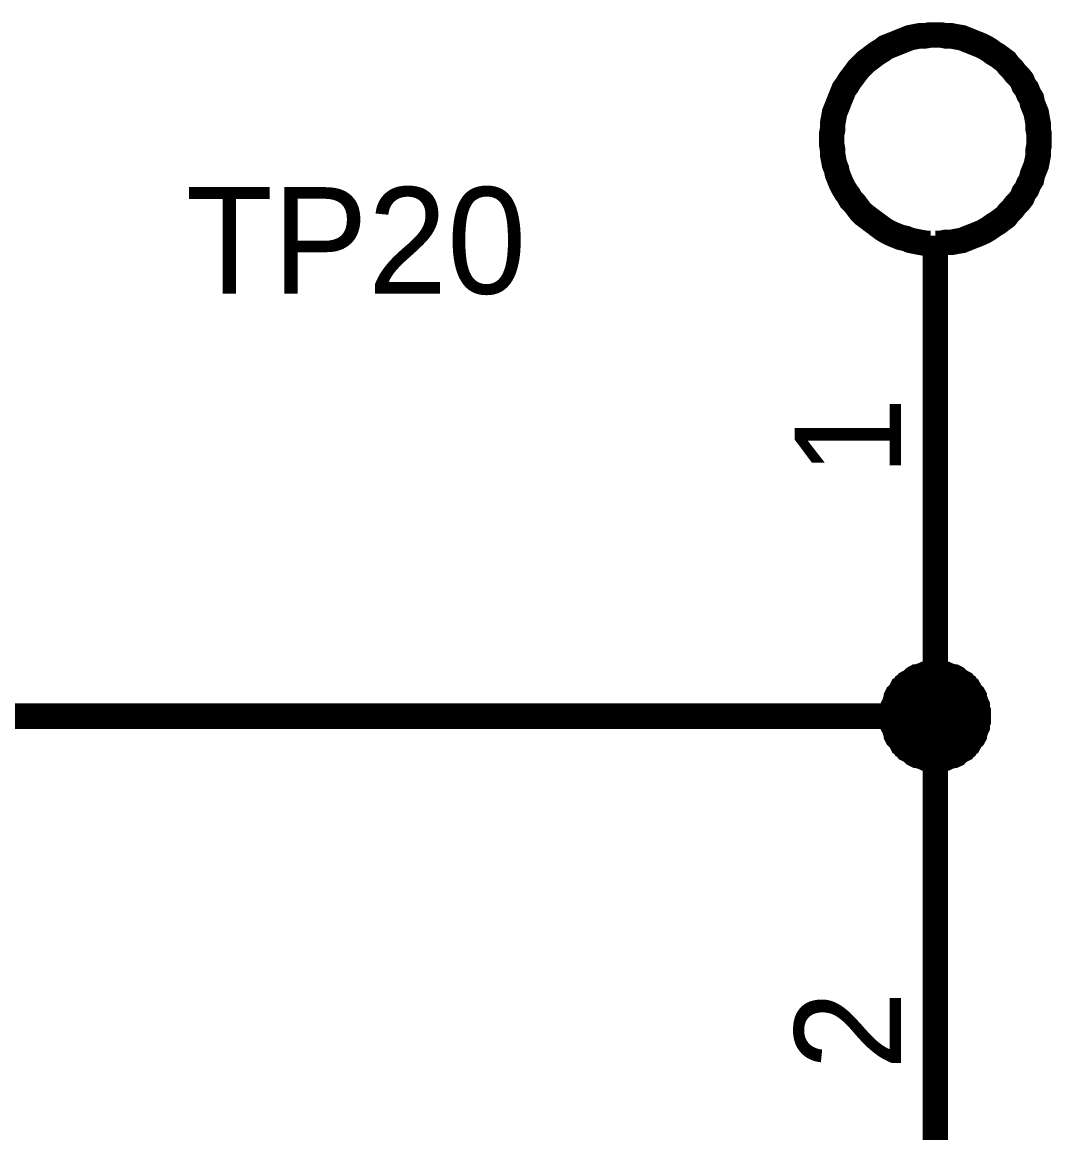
# Model space of a CAD drawing. Header units: millimetres. Extents: x 0 to 800, y 0 to 567.
# Drawn here: x 68.5 to 80.62, y 357.64 to 370.72 of the extents above; entities that cross this region are included whole.
import ezdxf

# ---------------------------------------------------------------- set-up
doc = ezdxf.new("R2010")
doc.units = ezdxf.units.MM
doc.layers.add('Sheet', color=255, linetype='Continuous')

msp = doc.modelspace()

# ---------------------------------------------------------------- linework, layer by layer
at = {"layer": 'Sheet'}
for points, const_width in [([(79.248, 370.565), (79.181, 370.565), (79.125, 370.554), (79.058, 370.554), (79.002, 370.543), (78.946, 370.532), (78.89, 370.509), (78.834, 370.487), (78.778, 370.464), (78.722, 370.442), (78.666, 370.42), (78.621, 370.386), (78.565, 370.352), (78.52, 370.319), (78.476, 370.285), (78.431, 370.252), (78.386, 370.207), (78.341, 370.162), (78.308, 370.117), (78.274, 370.072), (78.24, 370.028), (78.207, 369.972), (78.173, 369.927), (78.151, 369.871), (78.128, 369.815), (78.106, 369.759), (78.084, 369.703), (78.061, 369.647), (78.05, 369.58), (78.039, 369.524), (78.039, 369.456), (78.028, 369.4), (78.028, 369.333)], 0.3), ([(80.469, 369.333), (80.469, 369.4), (80.458, 369.456), (80.458, 369.524), (80.447, 369.58), (80.436, 369.647), (80.413, 369.703), (80.391, 369.759), (80.38, 369.815), (80.346, 369.871), (80.324, 369.927), (80.29, 369.972), (80.268, 370.028), (80.234, 370.072), (80.189, 370.117), (80.156, 370.162), (80.111, 370.207), (80.077, 370.252), (80.032, 370.285), (79.988, 370.319), (79.932, 370.352), (79.887, 370.386), (79.831, 370.42), (79.786, 370.442), (79.73, 370.464), (79.674, 370.487), (79.618, 370.509), (79.562, 370.532), (79.495, 370.543), (79.439, 370.554), (79.372, 370.554), (79.316, 370.565), (79.248, 370.565)], 0.3), ([(78.028, 369.333), (78.028, 369.277), (78.039, 369.21), (78.039, 369.154), (78.05, 369.098), (78.061, 369.042), (78.084, 368.986), (78.095, 368.93), (78.117, 368.874), (78.14, 368.818), (78.162, 368.773), (78.196, 368.717), (78.229, 368.672), (78.252, 368.628), (78.296, 368.583), (78.33, 368.538), (78.364, 368.493), (78.408, 368.449), (78.453, 368.415), (78.498, 368.381), (78.543, 368.348), (78.588, 368.314), (78.632, 368.281), (78.688, 368.247), (78.733, 368.225), (78.789, 368.202), (78.845, 368.18), (78.901, 368.169), (78.957, 368.146), (79.013, 368.135), (79.069, 368.124), (79.136, 368.113), (79.192, 368.113)], 0.3), ([(79.248, 368.113), (79.316, 368.113), (79.372, 368.124), (79.439, 368.124), (79.495, 368.135), (79.562, 368.146), (79.618, 368.169), (79.674, 368.191), (79.73, 368.213), (79.786, 368.236), (79.831, 368.258), (79.887, 368.292), (79.932, 368.325), (79.988, 368.359), (80.032, 368.393), (80.077, 368.426), (80.111, 368.471), (80.156, 368.516), (80.189, 368.56), (80.234, 368.605), (80.268, 368.65), (80.29, 368.706), (80.324, 368.751), (80.346, 368.807), (80.38, 368.863), (80.391, 368.919), (80.413, 368.975), (80.436, 369.031), (80.447, 369.087), (80.458, 369.143), (80.458, 369.21), (80.469, 369.266), (80.469, 369.333)], 0.3), ([(79.248, 368.202), (79.248, 364.708)], 0.3), ([(79.248, 364.708), (79.248, 362.546), (79.248, 362.546), (79.248, 361.438)], 0.3), ([(78.744, 362.546), (78.744, 362.569), (78.744, 362.602), (78.756, 362.625), (78.756, 362.647), (78.756, 362.67), (78.767, 362.692), (78.778, 362.726), (78.789, 362.748), (78.789, 362.77), (78.8, 362.793), (78.812, 362.804), (78.834, 362.826), (78.845, 362.849), (78.856, 362.871), (78.879, 362.882), (78.89, 362.905), (78.912, 362.916), (78.924, 362.938), (78.946, 362.95), (78.968, 362.961), (78.991, 362.983), (79.002, 362.994), (79.024, 363.006), (79.047, 363.006), (79.069, 363.017), (79.103, 363.028), (79.125, 363.039), (79.148, 363.039), (79.17, 363.039), (79.192, 363.05), (79.226, 363.05), (79.248, 363.05)], 0.3), ([(78.744, 362.546), (78.744, 362.569), (78.744, 362.602), (78.756, 362.625), (78.756, 362.647), (78.756, 362.67), (78.767, 362.692), (78.778, 362.726), (78.789, 362.748), (78.789, 362.77), (78.8, 362.793), (78.812, 362.804), (78.834, 362.826), (78.845, 362.849), (78.856, 362.871), (78.879, 362.882), (78.89, 362.905), (78.912, 362.916), (78.924, 362.938), (78.946, 362.95), (78.968, 362.961), (78.991, 362.983), (79.002, 362.994), (79.024, 363.006), (79.047, 363.006), (79.069, 363.017), (79.103, 363.028), (79.125, 363.039), (79.148, 363.039), (79.17, 363.039), (79.192, 363.05), (79.226, 363.05), (79.248, 363.05)], 0.3), ([(78.744, 362.546), (78.744, 362.569), (78.744, 362.602), (78.756, 362.625), (78.756, 362.647), (78.756, 362.67), (78.767, 362.692), (78.778, 362.726), (78.789, 362.748), (78.789, 362.77), (78.8, 362.793), (78.812, 362.804), (78.834, 362.826), (78.845, 362.849), (78.856, 362.871), (78.879, 362.882), (78.89, 362.905), (78.912, 362.916), (78.924, 362.938), (78.946, 362.95), (78.968, 362.961), (78.991, 362.983), (79.002, 362.994), (79.024, 363.006), (79.047, 363.006), (79.069, 363.017), (79.103, 363.028), (79.125, 363.039), (79.148, 363.039), (79.17, 363.039), (79.192, 363.05), (79.226, 363.05), (79.248, 363.05)], 0.3), ([(78.744, 362.546), (78.744, 362.569), (78.744, 362.602), (78.756, 362.625), (78.756, 362.647), (78.756, 362.67), (78.767, 362.692), (78.778, 362.726), (78.789, 362.748), (78.789, 362.77), (78.8, 362.793), (78.812, 362.804), (78.834, 362.826), (78.845, 362.849), (78.856, 362.871), (78.879, 362.882), (78.89, 362.905), (78.912, 362.916), (78.924, 362.938), (78.946, 362.95), (78.968, 362.961), (78.991, 362.983), (79.002, 362.994), (79.024, 363.006), (79.047, 363.006), (79.069, 363.017), (79.103, 363.028), (79.125, 363.039), (79.148, 363.039), (79.17, 363.039), (79.192, 363.05), (79.226, 363.05), (79.248, 363.05)], 0.3), ([(79.248, 363.05), (79.248, 363.05)], 0.3), ([(79.248, 363.05), (79.271, 363.05), (79.304, 363.05), (79.327, 363.039), (79.349, 363.039), (79.372, 363.039), (79.394, 363.028), (79.428, 363.017), (79.45, 363.006), (79.472, 363.006), (79.495, 362.994), (79.506, 362.983), (79.528, 362.961), (79.551, 362.95), (79.573, 362.938), (79.584, 362.916), (79.607, 362.905), (79.618, 362.882), (79.64, 362.871), (79.652, 362.849), (79.663, 362.826), (79.685, 362.804), (79.696, 362.793), (79.708, 362.77), (79.708, 362.748), (79.719, 362.726), (79.73, 362.692), (79.741, 362.67), (79.741, 362.647), (79.741, 362.625), (79.752, 362.602), (79.752, 362.569), (79.752, 362.546)], 0.3), ([(79.248, 363.05), (79.248, 363.05)], 0.3), ([(79.248, 363.05), (79.271, 363.05), (79.304, 363.05), (79.327, 363.039), (79.349, 363.039), (79.372, 363.039), (79.394, 363.028), (79.428, 363.017), (79.45, 363.006), (79.472, 363.006), (79.495, 362.994), (79.506, 362.983), (79.528, 362.961), (79.551, 362.95), (79.573, 362.938), (79.584, 362.916), (79.607, 362.905), (79.618, 362.882), (79.64, 362.871), (79.652, 362.849), (79.663, 362.826), (79.685, 362.804), (79.696, 362.793), (79.708, 362.77), (79.708, 362.748), (79.719, 362.726), (79.73, 362.692), (79.741, 362.67), (79.741, 362.647), (79.741, 362.625), (79.752, 362.602), (79.752, 362.569), (79.752, 362.546)], 0.3), ([(79.248, 363.05), (79.248, 363.05)], 0.3), ([(79.248, 363.05), (79.271, 363.05), (79.304, 363.05), (79.327, 363.039), (79.349, 363.039), (79.372, 363.039), (79.394, 363.028), (79.428, 363.017), (79.45, 363.006), (79.472, 363.006), (79.495, 362.994), (79.506, 362.983), (79.528, 362.961), (79.551, 362.95), (79.573, 362.938), (79.584, 362.916), (79.607, 362.905), (79.618, 362.882), (79.64, 362.871), (79.652, 362.849), (79.663, 362.826), (79.685, 362.804), (79.696, 362.793), (79.708, 362.77), (79.708, 362.748), (79.719, 362.726), (79.73, 362.692), (79.741, 362.67), (79.741, 362.647), (79.741, 362.625), (79.752, 362.602), (79.752, 362.569), (79.752, 362.546)], 0.3), ([(79.248, 363.05), (79.248, 363.05)], 0.3), ([(79.248, 363.05), (79.271, 363.05), (79.304, 363.05), (79.327, 363.039), (79.349, 363.039), (79.372, 363.039), (79.394, 363.028), (79.428, 363.017), (79.45, 363.006), (79.472, 363.006), (79.495, 362.994), (79.506, 362.983), (79.528, 362.961), (79.551, 362.95), (79.573, 362.938), (79.584, 362.916), (79.607, 362.905), (79.618, 362.882), (79.64, 362.871), (79.652, 362.849), (79.663, 362.826), (79.685, 362.804), (79.696, 362.793), (79.708, 362.77), (79.708, 362.748), (79.719, 362.726), (79.73, 362.692), (79.741, 362.67), (79.741, 362.647), (79.741, 362.625), (79.752, 362.602), (79.752, 362.569), (79.752, 362.546)], 0.3), ([(78.744, 362.546), (78.744, 362.569), (78.744, 362.602), (78.756, 362.625), (78.756, 362.647), (78.756, 362.67), (78.767, 362.692), (78.778, 362.726), (78.789, 362.748), (78.789, 362.77), (78.8, 362.793), (78.812, 362.804), (78.834, 362.826), (78.845, 362.849), (78.856, 362.871), (78.879, 362.882), (78.89, 362.905), (78.912, 362.916), (78.924, 362.938), (78.946, 362.95), (78.968, 362.961), (78.991, 362.983), (79.002, 362.994), (79.024, 363.006), (79.047, 363.006), (79.069, 363.017), (79.103, 363.028), (79.125, 363.039), (79.148, 363.039), (79.17, 363.039), (79.192, 363.05), (79.226, 363.05), (79.248, 363.05)], 0.0991), ([(78.744, 362.546), (78.744, 362.569), (78.744, 362.602), (78.756, 362.625), (78.756, 362.647), (78.756, 362.67), (78.767, 362.692), (78.778, 362.726), (78.789, 362.748), (78.789, 362.77), (78.8, 362.793), (78.812, 362.804), (78.834, 362.826), (78.845, 362.849), (78.856, 362.871), (78.879, 362.882), (78.89, 362.905), (78.912, 362.916), (78.924, 362.938), (78.946, 362.95), (78.968, 362.961), (78.991, 362.983), (79.002, 362.994), (79.024, 363.006), (79.047, 363.006), (79.069, 363.017), (79.103, 363.028), (79.125, 363.039), (79.148, 363.039), (79.17, 363.039), (79.192, 363.05), (79.226, 363.05), (79.248, 363.05)], 0.0991), ([(78.744, 362.546), (78.744, 362.569), (78.744, 362.602), (78.756, 362.625), (78.756, 362.647), (78.756, 362.67), (78.767, 362.692), (78.778, 362.726), (78.789, 362.748), (78.789, 362.77), (78.8, 362.793), (78.812, 362.804), (78.834, 362.826), (78.845, 362.849), (78.856, 362.871), (78.879, 362.882), (78.89, 362.905), (78.912, 362.916), (78.924, 362.938), (78.946, 362.95), (78.968, 362.961), (78.991, 362.983), (79.002, 362.994), (79.024, 363.006), (79.047, 363.006), (79.069, 363.017), (79.103, 363.028), (79.125, 363.039), (79.148, 363.039), (79.17, 363.039), (79.192, 363.05), (79.226, 363.05), (79.248, 363.05)], 0.0991), ([(78.744, 362.546), (78.744, 362.569), (78.744, 362.602), (78.756, 362.625), (78.756, 362.647), (78.756, 362.67), (78.767, 362.692), (78.778, 362.726), (78.789, 362.748), (78.789, 362.77), (78.8, 362.793), (78.812, 362.804), (78.834, 362.826), (78.845, 362.849), (78.856, 362.871), (78.879, 362.882), (78.89, 362.905), (78.912, 362.916), (78.924, 362.938), (78.946, 362.95), (78.968, 362.961), (78.991, 362.983), (79.002, 362.994), (79.024, 363.006), (79.047, 363.006), (79.069, 363.017), (79.103, 363.028), (79.125, 363.039), (79.148, 363.039), (79.17, 363.039), (79.192, 363.05), (79.226, 363.05), (79.248, 363.05)], 0.0991), ([(79.248, 363.05), (79.248, 363.05)], 0.0991), ([(79.248, 363.05), (79.271, 363.05), (79.304, 363.05), (79.327, 363.039), (79.349, 363.039), (79.372, 363.039), (79.394, 363.028), (79.428, 363.017), (79.45, 363.006), (79.472, 363.006), (79.495, 362.994), (79.506, 362.983), (79.528, 362.961), (79.551, 362.95), (79.573, 362.938), (79.584, 362.916), (79.607, 362.905), (79.618, 362.882), (79.64, 362.871), (79.652, 362.849), (79.663, 362.826), (79.685, 362.804), (79.696, 362.793), (79.708, 362.77), (79.708, 362.748), (79.719, 362.726), (79.73, 362.692), (79.741, 362.67), (79.741, 362.647), (79.741, 362.625), (79.752, 362.602), (79.752, 362.569), (79.752, 362.546)], 0.0991), ([(79.248, 363.05), (79.248, 363.05)], 0.0991), ([(79.248, 363.05), (79.271, 363.05), (79.304, 363.05), (79.327, 363.039), (79.349, 363.039), (79.372, 363.039), (79.394, 363.028), (79.428, 363.017), (79.45, 363.006), (79.472, 363.006), (79.495, 362.994), (79.506, 362.983), (79.528, 362.961), (79.551, 362.95), (79.573, 362.938), (79.584, 362.916), (79.607, 362.905), (79.618, 362.882), (79.64, 362.871), (79.652, 362.849), (79.663, 362.826), (79.685, 362.804), (79.696, 362.793), (79.708, 362.77), (79.708, 362.748), (79.719, 362.726), (79.73, 362.692), (79.741, 362.67), (79.741, 362.647), (79.741, 362.625), (79.752, 362.602), (79.752, 362.569), (79.752, 362.546)], 0.0991), ([(79.248, 363.05), (79.248, 363.05)], 0.0991), ([(79.248, 363.05), (79.271, 363.05), (79.304, 363.05), (79.327, 363.039), (79.349, 363.039), (79.372, 363.039), (79.394, 363.028), (79.428, 363.017), (79.45, 363.006), (79.472, 363.006), (79.495, 362.994), (79.506, 362.983), (79.528, 362.961), (79.551, 362.95), (79.573, 362.938), (79.584, 362.916), (79.607, 362.905), (79.618, 362.882), (79.64, 362.871), (79.652, 362.849), (79.663, 362.826), (79.685, 362.804), (79.696, 362.793), (79.708, 362.77), (79.708, 362.748), (79.719, 362.726), (79.73, 362.692), (79.741, 362.67), (79.741, 362.647), (79.741, 362.625), (79.752, 362.602), (79.752, 362.569), (79.752, 362.546)], 0.0991), ([(79.248, 363.05), (79.248, 363.05)], 0.0991), ([(79.248, 363.05), (79.271, 363.05), (79.304, 363.05), (79.327, 363.039), (79.349, 363.039), (79.372, 363.039), (79.394, 363.028), (79.428, 363.017), (79.45, 363.006), (79.472, 363.006), (79.495, 362.994), (79.506, 362.983), (79.528, 362.961), (79.551, 362.95), (79.573, 362.938), (79.584, 362.916), (79.607, 362.905), (79.618, 362.882), (79.64, 362.871), (79.652, 362.849), (79.663, 362.826), (79.685, 362.804), (79.696, 362.793), (79.708, 362.77), (79.708, 362.748), (79.719, 362.726), (79.73, 362.692), (79.741, 362.67), (79.741, 362.647), (79.741, 362.625), (79.752, 362.602), (79.752, 362.569), (79.752, 362.546)], 0.0991), ([(58.361, 362.546), (79.248, 362.546)], 0.3), ([(79.248, 362.042), (79.226, 362.042), (79.192, 362.042), (79.17, 362.054), (79.148, 362.054), (79.125, 362.054), (79.103, 362.065), (79.069, 362.076), (79.047, 362.087), (79.024, 362.087), (79.002, 362.098), (78.991, 362.11), (78.968, 362.132), (78.946, 362.143), (78.924, 362.154), (78.912, 362.177), (78.89, 362.188), (78.879, 362.21), (78.856, 362.222), (78.845, 362.244), (78.834, 362.266), (78.812, 362.289), (78.8, 362.3), (78.789, 362.322), (78.789, 362.345), (78.778, 362.367), (78.767, 362.401), (78.756, 362.423), (78.756, 362.446), (78.756, 362.468), (78.744, 362.49), (78.744, 362.524), (78.744, 362.546)], 0.3), ([(78.744, 362.546), (78.744, 362.546)], 0.3), ([(79.248, 362.042), (79.226, 362.042), (79.192, 362.042), (79.17, 362.054), (79.148, 362.054), (79.125, 362.054), (79.103, 362.065), (79.069, 362.076), (79.047, 362.087), (79.024, 362.087), (79.002, 362.098), (78.991, 362.11), (78.968, 362.132), (78.946, 362.143), (78.924, 362.154), (78.912, 362.177), (78.89, 362.188), (78.879, 362.21), (78.856, 362.222), (78.845, 362.244), (78.834, 362.266), (78.812, 362.289), (78.8, 362.3), (78.789, 362.322), (78.789, 362.345), (78.778, 362.367), (78.767, 362.401), (78.756, 362.423), (78.756, 362.446), (78.756, 362.468), (78.744, 362.49), (78.744, 362.524), (78.744, 362.546)], 0.3), ([(78.744, 362.546), (78.744, 362.546)], 0.3), ([(79.248, 362.042), (79.226, 362.042), (79.192, 362.042), (79.17, 362.054), (79.148, 362.054), (79.125, 362.054), (79.103, 362.065), (79.069, 362.076), (79.047, 362.087), (79.024, 362.087), (79.002, 362.098), (78.991, 362.11), (78.968, 362.132), (78.946, 362.143), (78.924, 362.154), (78.912, 362.177), (78.89, 362.188), (78.879, 362.21), (78.856, 362.222), (78.845, 362.244), (78.834, 362.266), (78.812, 362.289), (78.8, 362.3), (78.789, 362.322), (78.789, 362.345), (78.778, 362.367), (78.767, 362.401), (78.756, 362.423), (78.756, 362.446), (78.756, 362.468), (78.744, 362.49), (78.744, 362.524), (78.744, 362.546)], 0.3), ([(78.744, 362.546), (78.744, 362.546)], 0.3), ([(79.248, 362.042), (79.226, 362.042), (79.192, 362.042), (79.17, 362.054), (79.148, 362.054), (79.125, 362.054), (79.103, 362.065), (79.069, 362.076), (79.047, 362.087), (79.024, 362.087), (79.002, 362.098), (78.991, 362.11), (78.968, 362.132), (78.946, 362.143), (78.924, 362.154), (78.912, 362.177), (78.89, 362.188), (78.879, 362.21), (78.856, 362.222), (78.845, 362.244), (78.834, 362.266), (78.812, 362.289), (78.8, 362.3), (78.789, 362.322), (78.789, 362.345), (78.778, 362.367), (78.767, 362.401), (78.756, 362.423), (78.756, 362.446), (78.756, 362.468), (78.744, 362.49), (78.744, 362.524), (78.744, 362.546)], 0.3), ([(78.744, 362.546), (78.744, 362.546)], 0.3), ([(79.752, 362.546), (79.752, 362.524), (79.752, 362.49), (79.741, 362.468), (79.741, 362.446), (79.741, 362.423), (79.73, 362.401), (79.719, 362.367), (79.708, 362.345), (79.708, 362.322), (79.696, 362.3), (79.685, 362.289), (79.663, 362.266), (79.652, 362.244), (79.64, 362.222), (79.618, 362.21), (79.607, 362.188), (79.584, 362.177), (79.573, 362.154), (79.551, 362.143), (79.528, 362.132), (79.506, 362.11), (79.495, 362.098), (79.472, 362.087), (79.45, 362.087), (79.428, 362.076), (79.394, 362.065), (79.372, 362.054), (79.349, 362.054), (79.327, 362.054), (79.304, 362.042), (79.271, 362.042), (79.248, 362.042)], 0.3), ([(79.752, 362.546), (79.752, 362.524), (79.752, 362.49), (79.741, 362.468), (79.741, 362.446), (79.741, 362.423), (79.73, 362.401), (79.719, 362.367), (79.708, 362.345), (79.708, 362.322), (79.696, 362.3), (79.685, 362.289), (79.663, 362.266), (79.652, 362.244), (79.64, 362.222), (79.618, 362.21), (79.607, 362.188), (79.584, 362.177), (79.573, 362.154), (79.551, 362.143), (79.528, 362.132), (79.506, 362.11), (79.495, 362.098), (79.472, 362.087), (79.45, 362.087), (79.428, 362.076), (79.394, 362.065), (79.372, 362.054), (79.349, 362.054), (79.327, 362.054), (79.304, 362.042), (79.271, 362.042), (79.248, 362.042)], 0.3), ([(79.752, 362.546), (79.752, 362.524), (79.752, 362.49), (79.741, 362.468), (79.741, 362.446), (79.741, 362.423), (79.73, 362.401), (79.719, 362.367), (79.708, 362.345), (79.708, 362.322), (79.696, 362.3), (79.685, 362.289), (79.663, 362.266), (79.652, 362.244), (79.64, 362.222), (79.618, 362.21), (79.607, 362.188), (79.584, 362.177), (79.573, 362.154), (79.551, 362.143), (79.528, 362.132), (79.506, 362.11), (79.495, 362.098), (79.472, 362.087), (79.45, 362.087), (79.428, 362.076), (79.394, 362.065), (79.372, 362.054), (79.349, 362.054), (79.327, 362.054), (79.304, 362.042), (79.271, 362.042), (79.248, 362.042)], 0.3), ([(79.752, 362.546), (79.752, 362.524), (79.752, 362.49), (79.741, 362.468), (79.741, 362.446), (79.741, 362.423), (79.73, 362.401), (79.719, 362.367), (79.708, 362.345), (79.708, 362.322), (79.696, 362.3), (79.685, 362.289), (79.663, 362.266), (79.652, 362.244), (79.64, 362.222), (79.618, 362.21), (79.607, 362.188), (79.584, 362.177), (79.573, 362.154), (79.551, 362.143), (79.528, 362.132), (79.506, 362.11), (79.495, 362.098), (79.472, 362.087), (79.45, 362.087), (79.428, 362.076), (79.394, 362.065), (79.372, 362.054), (79.349, 362.054), (79.327, 362.054), (79.304, 362.042), (79.271, 362.042), (79.248, 362.042)], 0.3), ([(79.752, 362.546), (79.752, 362.546), (79.752, 362.546), (79.752, 362.546), (79.752, 362.546), (79.752, 362.546), (79.752, 362.546), (79.752, 362.546), (79.752, 362.546), (79.752, 362.546), (79.752, 362.546), (79.752, 362.546), (79.752, 362.546), (79.752, 362.546), (79.752, 362.546), (79.752, 362.546), (79.752, 362.546), (79.752, 362.546), (79.752, 362.546), (79.752, 362.546), (79.752, 362.546), (79.752, 362.546), (79.752, 362.546), (79.752, 362.546), (79.752, 362.546), (79.752, 362.546), (79.752, 362.546), (79.752, 362.546), (79.752, 362.546), (79.752, 362.546), (79.752, 362.546), (79.752, 362.546), (79.752, 362.546)], 0.3), ([(79.752, 362.546), (79.752, 362.546)], 0.3), ([(79.752, 362.546), (79.752, 362.546), (79.752, 362.546), (79.752, 362.546), (79.752, 362.546), (79.752, 362.546), (79.752, 362.546), (79.752, 362.546), (79.752, 362.546), (79.752, 362.546), (79.752, 362.546), (79.752, 362.546), (79.752, 362.546), (79.752, 362.546), (79.752, 362.546), (79.752, 362.546), (79.752, 362.546), (79.752, 362.546), (79.752, 362.546), (79.752, 362.546), (79.752, 362.546), (79.752, 362.546), (79.752, 362.546), (79.752, 362.546), (79.752, 362.546), (79.752, 362.546), (79.752, 362.546), (79.752, 362.546), (79.752, 362.546), (79.752, 362.546), (79.752, 362.546), (79.752, 362.546), (79.752, 362.546)], 0.3), ([(79.752, 362.546), (79.752, 362.546)], 0.3), ([(79.752, 362.546), (79.752, 362.546), (79.752, 362.546), (79.752, 362.546), (79.752, 362.546), (79.752, 362.546), (79.752, 362.546), (79.752, 362.546), (79.752, 362.546), (79.752, 362.546), (79.752, 362.546), (79.752, 362.546), (79.752, 362.546), (79.752, 362.546), (79.752, 362.546), (79.752, 362.546), (79.752, 362.546), (79.752, 362.546), (79.752, 362.546), (79.752, 362.546), (79.752, 362.546), (79.752, 362.546), (79.752, 362.546), (79.752, 362.546), (79.752, 362.546), (79.752, 362.546), (79.752, 362.546), (79.752, 362.546), (79.752, 362.546), (79.752, 362.546), (79.752, 362.546), (79.752, 362.546), (79.752, 362.546)], 0.3), ([(79.752, 362.546), (79.752, 362.546)], 0.3), ([(79.752, 362.546), (79.752, 362.546), (79.752, 362.546), (79.752, 362.546), (79.752, 362.546), (79.752, 362.546), (79.752, 362.546), (79.752, 362.546), (79.752, 362.546), (79.752, 362.546), (79.752, 362.546), (79.752, 362.546), (79.752, 362.546), (79.752, 362.546), (79.752, 362.546), (79.752, 362.546), (79.752, 362.546), (79.752, 362.546), (79.752, 362.546), (79.752, 362.546), (79.752, 362.546), (79.752, 362.546), (79.752, 362.546), (79.752, 362.546), (79.752, 362.546), (79.752, 362.546), (79.752, 362.546), (79.752, 362.546), (79.752, 362.546), (79.752, 362.546), (79.752, 362.546), (79.752, 362.546), (79.752, 362.546)], 0.3), ([(79.752, 362.546), (79.752, 362.546)], 0.3), ([(79.248, 362.042), (79.226, 362.042), (79.192, 362.042), (79.17, 362.054), (79.148, 362.054), (79.125, 362.054), (79.103, 362.065), (79.069, 362.076), (79.047, 362.087), (79.024, 362.087), (79.002, 362.098), (78.991, 362.11), (78.968, 362.132), (78.946, 362.143), (78.924, 362.154), (78.912, 362.177), (78.89, 362.188), (78.879, 362.21), (78.856, 362.222), (78.845, 362.244), (78.834, 362.266), (78.812, 362.289), (78.8, 362.3), (78.789, 362.322), (78.789, 362.345), (78.778, 362.367), (78.767, 362.401), (78.756, 362.423), (78.756, 362.446), (78.756, 362.468), (78.744, 362.49), (78.744, 362.524), (78.744, 362.546)], 0.0991), ([(78.744, 362.546), (78.744, 362.546)], 0.0991), ([(79.248, 362.042), (79.226, 362.042), (79.192, 362.042), (79.17, 362.054), (79.148, 362.054), (79.125, 362.054), (79.103, 362.065), (79.069, 362.076), (79.047, 362.087), (79.024, 362.087), (79.002, 362.098), (78.991, 362.11), (78.968, 362.132), (78.946, 362.143), (78.924, 362.154), (78.912, 362.177), (78.89, 362.188), (78.879, 362.21), (78.856, 362.222), (78.845, 362.244), (78.834, 362.266), (78.812, 362.289), (78.8, 362.3), (78.789, 362.322), (78.789, 362.345), (78.778, 362.367), (78.767, 362.401), (78.756, 362.423), (78.756, 362.446), (78.756, 362.468), (78.744, 362.49), (78.744, 362.524), (78.744, 362.546)], 0.0991), ([(78.744, 362.546), (78.744, 362.546)], 0.0991), ([(79.248, 362.042), (79.226, 362.042), (79.192, 362.042), (79.17, 362.054), (79.148, 362.054), (79.125, 362.054), (79.103, 362.065), (79.069, 362.076), (79.047, 362.087), (79.024, 362.087), (79.002, 362.098), (78.991, 362.11), (78.968, 362.132), (78.946, 362.143), (78.924, 362.154), (78.912, 362.177), (78.89, 362.188), (78.879, 362.21), (78.856, 362.222), (78.845, 362.244), (78.834, 362.266), (78.812, 362.289), (78.8, 362.3), (78.789, 362.322), (78.789, 362.345), (78.778, 362.367), (78.767, 362.401), (78.756, 362.423), (78.756, 362.446), (78.756, 362.468), (78.744, 362.49), (78.744, 362.524), (78.744, 362.546)], 0.0991), ([(78.744, 362.546), (78.744, 362.546)], 0.0991), ([(79.248, 362.042), (79.226, 362.042), (79.192, 362.042), (79.17, 362.054), (79.148, 362.054), (79.125, 362.054), (79.103, 362.065), (79.069, 362.076), (79.047, 362.087), (79.024, 362.087), (79.002, 362.098), (78.991, 362.11), (78.968, 362.132), (78.946, 362.143), (78.924, 362.154), (78.912, 362.177), (78.89, 362.188), (78.879, 362.21), (78.856, 362.222), (78.845, 362.244), (78.834, 362.266), (78.812, 362.289), (78.8, 362.3), (78.789, 362.322), (78.789, 362.345), (78.778, 362.367), (78.767, 362.401), (78.756, 362.423), (78.756, 362.446), (78.756, 362.468), (78.744, 362.49), (78.744, 362.524), (78.744, 362.546)], 0.0991), ([(78.744, 362.546), (78.744, 362.546)], 0.0991), ([(79.752, 362.546), (79.752, 362.524), (79.752, 362.49), (79.741, 362.468), (79.741, 362.446), (79.741, 362.423), (79.73, 362.401), (79.719, 362.367), (79.708, 362.345), (79.708, 362.322), (79.696, 362.3), (79.685, 362.289), (79.663, 362.266), (79.652, 362.244), (79.64, 362.222), (79.618, 362.21), (79.607, 362.188), (79.584, 362.177), (79.573, 362.154), (79.551, 362.143), (79.528, 362.132), (79.506, 362.11), (79.495, 362.098), (79.472, 362.087), (79.45, 362.087), (79.428, 362.076), (79.394, 362.065), (79.372, 362.054), (79.349, 362.054), (79.327, 362.054), (79.304, 362.042), (79.271, 362.042), (79.248, 362.042)], 0.0991), ([(79.752, 362.546), (79.752, 362.524), (79.752, 362.49), (79.741, 362.468), (79.741, 362.446), (79.741, 362.423), (79.73, 362.401), (79.719, 362.367), (79.708, 362.345), (79.708, 362.322), (79.696, 362.3), (79.685, 362.289), (79.663, 362.266), (79.652, 362.244), (79.64, 362.222), (79.618, 362.21), (79.607, 362.188), (79.584, 362.177), (79.573, 362.154), (79.551, 362.143), (79.528, 362.132), (79.506, 362.11), (79.495, 362.098), (79.472, 362.087), (79.45, 362.087), (79.428, 362.076), (79.394, 362.065), (79.372, 362.054), (79.349, 362.054), (79.327, 362.054), (79.304, 362.042), (79.271, 362.042), (79.248, 362.042)], 0.0991), ([(79.752, 362.546), (79.752, 362.524), (79.752, 362.49), (79.741, 362.468), (79.741, 362.446), (79.741, 362.423), (79.73, 362.401), (79.719, 362.367), (79.708, 362.345), (79.708, 362.322), (79.696, 362.3), (79.685, 362.289), (79.663, 362.266), (79.652, 362.244), (79.64, 362.222), (79.618, 362.21), (79.607, 362.188), (79.584, 362.177), (79.573, 362.154), (79.551, 362.143), (79.528, 362.132), (79.506, 362.11), (79.495, 362.098), (79.472, 362.087), (79.45, 362.087), (79.428, 362.076), (79.394, 362.065), (79.372, 362.054), (79.349, 362.054), (79.327, 362.054), (79.304, 362.042), (79.271, 362.042), (79.248, 362.042)], 0.0991), ([(79.752, 362.546), (79.752, 362.524), (79.752, 362.49), (79.741, 362.468), (79.741, 362.446), (79.741, 362.423), (79.73, 362.401), (79.719, 362.367), (79.708, 362.345), (79.708, 362.322), (79.696, 362.3), (79.685, 362.289), (79.663, 362.266), (79.652, 362.244), (79.64, 362.222), (79.618, 362.21), (79.607, 362.188), (79.584, 362.177), (79.573, 362.154), (79.551, 362.143), (79.528, 362.132), (79.506, 362.11), (79.495, 362.098), (79.472, 362.087), (79.45, 362.087), (79.428, 362.076), (79.394, 362.065), (79.372, 362.054), (79.349, 362.054), (79.327, 362.054), (79.304, 362.042), (79.271, 362.042), (79.248, 362.042)], 0.0991), ([(79.752, 362.546), (79.752, 362.546), (79.752, 362.546), (79.752, 362.546), (79.752, 362.546), (79.752, 362.546), (79.752, 362.546), (79.752, 362.546), (79.752, 362.546), (79.752, 362.546), (79.752, 362.546), (79.752, 362.546), (79.752, 362.546), (79.752, 362.546), (79.752, 362.546), (79.752, 362.546), (79.752, 362.546), (79.752, 362.546), (79.752, 362.546), (79.752, 362.546), (79.752, 362.546), (79.752, 362.546), (79.752, 362.546), (79.752, 362.546), (79.752, 362.546), (79.752, 362.546), (79.752, 362.546), (79.752, 362.546), (79.752, 362.546), (79.752, 362.546), (79.752, 362.546), (79.752, 362.546), (79.752, 362.546)], 0.0991), ([(79.752, 362.546), (79.752, 362.546)], 0.0991), ([(79.752, 362.546), (79.752, 362.546), (79.752, 362.546), (79.752, 362.546), (79.752, 362.546), (79.752, 362.546), (79.752, 362.546), (79.752, 362.546), (79.752, 362.546), (79.752, 362.546), (79.752, 362.546), (79.752, 362.546), (79.752, 362.546), (79.752, 362.546), (79.752, 362.546), (79.752, 362.546), (79.752, 362.546), (79.752, 362.546), (79.752, 362.546), (79.752, 362.546), (79.752, 362.546), (79.752, 362.546), (79.752, 362.546), (79.752, 362.546), (79.752, 362.546), (79.752, 362.546), (79.752, 362.546), (79.752, 362.546), (79.752, 362.546), (79.752, 362.546), (79.752, 362.546), (79.752, 362.546), (79.752, 362.546)], 0.0991), ([(79.752, 362.546), (79.752, 362.546)], 0.0991), ([(79.752, 362.546), (79.752, 362.546), (79.752, 362.546), (79.752, 362.546), (79.752, 362.546), (79.752, 362.546), (79.752, 362.546), (79.752, 362.546), (79.752, 362.546), (79.752, 362.546), (79.752, 362.546), (79.752, 362.546), (79.752, 362.546), (79.752, 362.546), (79.752, 362.546), (79.752, 362.546), (79.752, 362.546), (79.752, 362.546), (79.752, 362.546), (79.752, 362.546), (79.752, 362.546), (79.752, 362.546), (79.752, 362.546), (79.752, 362.546), (79.752, 362.546), (79.752, 362.546), (79.752, 362.546), (79.752, 362.546), (79.752, 362.546), (79.752, 362.546), (79.752, 362.546), (79.752, 362.546), (79.752, 362.546)], 0.0991), ([(79.752, 362.546), (79.752, 362.546)], 0.0991), ([(79.752, 362.546), (79.752, 362.546), (79.752, 362.546), (79.752, 362.546), (79.752, 362.546), (79.752, 362.546), (79.752, 362.546), (79.752, 362.546), (79.752, 362.546), (79.752, 362.546), (79.752, 362.546), (79.752, 362.546), (79.752, 362.546), (79.752, 362.546), (79.752, 362.546), (79.752, 362.546), (79.752, 362.546), (79.752, 362.546), (79.752, 362.546), (79.752, 362.546), (79.752, 362.546), (79.752, 362.546), (79.752, 362.546), (79.752, 362.546), (79.752, 362.546), (79.752, 362.546), (79.752, 362.546), (79.752, 362.546), (79.752, 362.546), (79.752, 362.546), (79.752, 362.546), (79.752, 362.546), (79.752, 362.546)], 0.0991), ([(79.752, 362.546), (79.752, 362.546)], 0.0991), ([(79.248, 356.353), (79.248, 361.438)], 0.3)]:
    msp.add_lwpolyline(points, dxfattribs=dict(at, const_width=const_width))
at = {"layer": 'Sheet', "const_width": 0.508}
msp.add_lwpolyline([(78.991, 362.553, 1), (79.499, 362.553, 1)], format="xyb", close=True, dxfattribs=at)

# ---------------------------------------------------------------- texts
at = {"layer": 'Sheet'}
msp.add_text('TP20', height=1.2543, dxfattribs=at).set_placement((70.423, 367.519))
for s, p in [('1', (78.845, 365.369)), ('2', (78.845, 358.38))]:
    msp.add_text(s, height=1.254, rotation=90, dxfattribs=at).set_placement(p)

doc.saveas('drawing.dxf')
